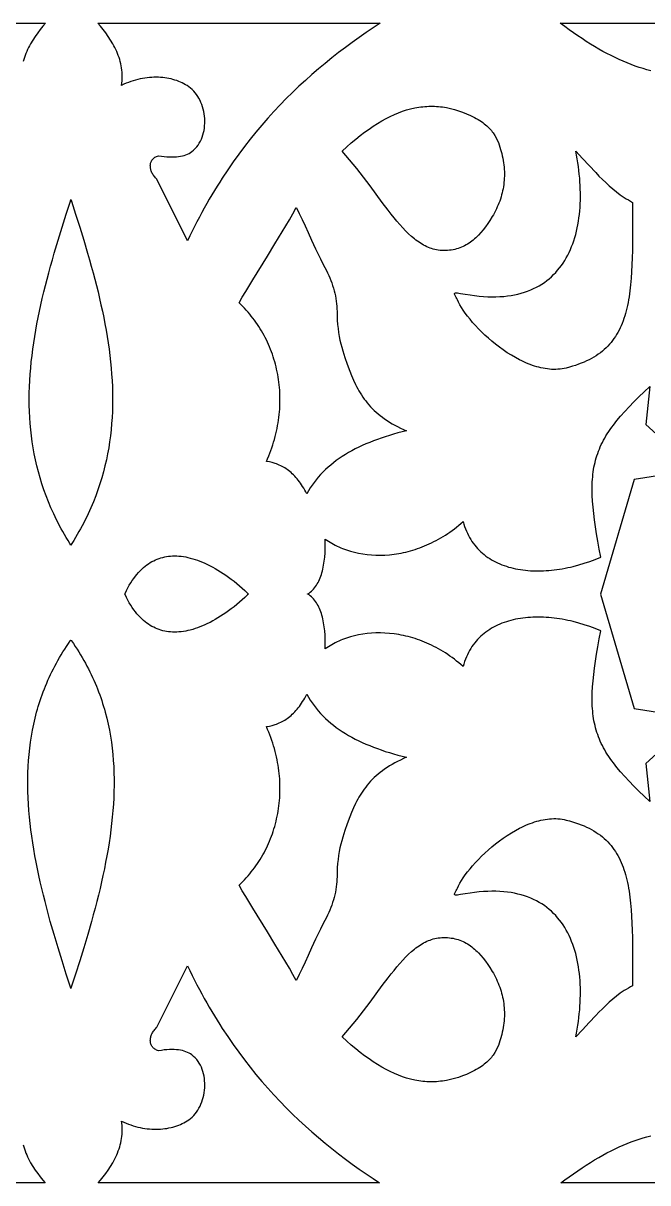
# Model space of a CAD drawing. Extents: x -575 to 575, y -425 to 425.
# Drawn here: x -411.5 to -368.5, y -365 to -285 of the extents above; entities that cross this region are included whole.
import ezdxf

# ---------------------------------------------------------------- set-up
doc = ezdxf.new("R2010")
doc.units = 0
doc.layers.add('LAYER_1', color=18, linetype='CONTINUOUS')

msp = doc.modelspace()

# ---------------------------------------------------------------- linework, layer by layer
at = {"layer": 'LAYER_1'}
for points in [[(-429.472, -285.034), (-410.008, -285.034), (-410.192, -285.249), (-410.373, -285.473), (-410.55, -285.706), (-410.721, -285.947), (-410.883, -286.197), (-411.036, -286.453), (-411.108, -286.584), (-411.177, -286.717), (-411.243, -286.851), (-411.305, -286.987), (-411.363, -287.124), (-411.417, -287.263), (-411.467, -287.403), (-411.513, -287.544), (-411.553, -287.687)], [(-368.276, -288.317), (-368.549, -288.245), (-368.822, -288.167), (-369.095, -288.081), (-369.369, -287.987), (-369.643, -287.887), (-369.918, -287.779), (-370.193, -287.664), (-370.47, -287.541), (-370.748, -287.411), (-371.027, -287.273), (-371.308, -287.128), (-371.59, -286.976), (-371.874, -286.816), (-372.159, -286.648), (-372.447, -286.473), (-372.736, -286.29), (-373.028, -286.1), (-373.322, -285.902), (-373.619, -285.697), (-373.918, -285.483), (-374.22, -285.263), (-374.525, -285.034), (-355.194, -285.034)], [(-355.256, -365), (-374.48, -365), (-374.22, -364.806), (-373.918, -364.585), (-373.619, -364.372), (-373.322, -364.166), (-373.028, -363.968), (-372.736, -363.778), (-372.447, -363.595), (-372.159, -363.42), (-371.874, -363.253), (-371.59, -363.093), (-371.308, -362.94), (-371.027, -362.795), (-370.748, -362.658), (-370.47, -362.527), (-370.193, -362.405), (-369.918, -362.289), (-369.643, -362.181), (-369.369, -362.081), (-369.095, -361.988), (-368.822, -361.902), (-368.549, -361.823), (-368.276, -361.752)], [(-411.553, -362.382), (-411.513, -362.524), (-411.467, -362.666), (-411.417, -362.806), (-411.363, -362.945), (-411.305, -363.082), (-411.243, -363.218), (-411.177, -363.352), (-411.108, -363.484), (-411.036, -363.615), (-410.883, -363.872), (-410.721, -364.121), (-410.55, -364.362), (-410.373, -364.595), (-410.192, -364.819), (-410.037, -365), (-429.42, -365)]]:
    msp.add_lwpolyline(points, dxfattribs=at)
for points in [[(-387.422, -285.356), (-387.905, -285.683), (-388.386, -286.018), (-388.863, -286.36), (-389.336, -286.709), (-389.806, -287.066), (-390.272, -287.431), (-390.733, -287.804), (-391.191, -288.186), (-391.644, -288.577), (-392.093, -288.977), (-392.537, -289.386), (-392.976, -289.806), (-393.41, -290.235), (-393.84, -290.675), (-394.264, -291.125), (-394.683, -291.587), (-395.096, -292.059), (-395.504, -292.544), (-395.905, -293.04), (-396.301, -293.548), (-396.691, -294.069), (-397.075, -294.603), (-397.452, -295.15), (-397.823, -295.71), (-398.005, -295.995), (-398.187, -296.284), (-398.366, -296.576), (-398.544, -296.872), (-398.72, -297.171), (-398.894, -297.474), (-399.067, -297.78), (-399.237, -298.091), (-399.406, -298.405), (-399.573, -298.722), (-399.738, -299.044), (-399.902, -299.369), (-400.063, -299.698), (-400.223, -300.031), (-402.333, -295.799), (-402.387, -295.747), (-402.437, -295.694), (-402.485, -295.639), (-402.529, -295.583), (-402.569, -295.525), (-402.607, -295.467), (-402.641, -295.407), (-402.672, -295.347), (-402.699, -295.287), (-402.722, -295.226), (-402.742, -295.165), (-402.758, -295.104), (-402.771, -295.044), (-402.779, -294.984), (-402.784, -294.924), (-402.785, -294.865), (-402.782, -294.807), (-402.775, -294.751), (-402.764, -294.695), (-402.749, -294.641), (-402.73, -294.589), (-402.706, -294.539), (-402.678, -294.49), (-402.646, -294.444), (-402.609, -294.4), (-402.568, -294.359), (-402.522, -294.32), (-402.472, -294.284), (-402.417, -294.251), (-402.358, -294.222), (-402.293, -294.196), (-402.224, -294.174), (-402.024, -294.204), (-401.832, -294.228), (-401.648, -294.245), (-401.472, -294.256), (-401.304, -294.26), (-401.144, -294.258), (-400.991, -294.25), (-400.846, -294.235), (-400.708, -294.213), (-400.576, -294.186), (-400.452, -294.152), (-400.334, -294.111), (-400.223, -294.064), (-400.117, -294.011), (-400.018, -293.952), (-399.925, -293.886), (-399.804, -293.786), (-399.692, -293.677), (-399.589, -293.561), (-399.496, -293.438), (-399.411, -293.308), (-399.334, -293.173), (-399.267, -293.031), (-399.208, -292.885), (-399.158, -292.735), (-399.116, -292.581), (-399.082, -292.423), (-399.057, -292.264), (-399.04, -292.102), (-399.03, -291.939), (-399.029, -291.775), (-399.036, -291.61), (-399.05, -291.446), (-399.072, -291.283), (-399.102, -291.122), (-399.139, -290.962), (-399.183, -290.805), (-399.235, -290.651), (-399.294, -290.501), (-399.361, -290.355), (-399.434, -290.214), (-399.514, -290.079), (-399.601, -289.95), (-399.694, -289.827), (-399.795, -289.711), (-399.902, -289.604), (-400.015, -289.504), (-400.135, -289.414), (-400.242, -289.342), (-400.352, -289.275), (-400.466, -289.211), (-400.584, -289.152), (-400.706, -289.096), (-400.831, -289.045), (-400.959, -288.997), (-401.089, -288.954), (-401.223, -288.915), (-401.36, -288.88), (-401.499, -288.85), (-401.641, -288.823), (-401.785, -288.802), (-401.931, -288.785), (-402.08, -288.773), (-402.23, -288.765), (-402.382, -288.762), (-402.536, -288.764), (-402.691, -288.77), (-402.847, -288.782), (-403.005, -288.798), (-403.164, -288.82), (-403.324, -288.846), (-403.484, -288.878), (-403.646, -288.915), (-403.807, -288.957), (-403.97, -289.004), (-404.132, -289.057), (-404.294, -289.115), (-404.457, -289.179), (-404.619, -289.249), (-404.781, -289.323), (-404.755, -289.171), (-404.737, -289.018), (-404.725, -288.867), (-404.721, -288.716), (-404.722, -288.566), (-404.73, -288.417), (-404.744, -288.269), (-404.764, -288.122), (-404.789, -287.976), (-404.82, -287.831), (-404.856, -287.687), (-404.896, -287.544), (-404.942, -287.403), (-404.992, -287.263), (-405.046, -287.124), (-405.104, -286.987), (-405.166, -286.851), (-405.232, -286.717), (-405.301, -286.584), (-405.373, -286.453), (-405.526, -286.197), (-405.688, -285.947), (-405.859, -285.706), (-406.036, -285.473), (-406.218, -285.249), (-406.402, -285.034), (-386.935, -285.034)], [(-383.325, -290.759), (-383.188, -290.762), (-383.051, -290.769), (-382.914, -290.78), (-382.778, -290.793), (-382.641, -290.811), (-382.505, -290.831), (-382.368, -290.855), (-382.095, -290.912), (-381.821, -290.983), (-381.547, -291.067), (-381.272, -291.164), (-380.997, -291.274), (-380.72, -291.398), (-380.443, -291.534), (-380.314, -291.603), (-380.192, -291.673), (-380.076, -291.745), (-379.965, -291.818), (-379.861, -291.893), (-379.762, -291.968), (-379.669, -292.045), (-379.581, -292.123), (-379.498, -292.202), (-379.42, -292.282), (-379.346, -292.362), (-379.277, -292.443), (-379.212, -292.524), (-379.152, -292.606), (-379.043, -292.771), (-378.947, -292.935), (-378.865, -293.099), (-378.794, -293.262), (-378.733, -293.422), (-378.681, -293.58), (-378.635, -293.733), (-378.559, -294.025), (-378.522, -294.185), (-378.489, -294.343), (-378.46, -294.501), (-378.436, -294.657), (-378.416, -294.812), (-378.4, -294.967), (-378.389, -295.12), (-378.381, -295.272), (-378.378, -295.423), (-378.379, -295.573), (-378.384, -295.722), (-378.393, -295.87), (-378.406, -296.017), (-378.424, -296.163), (-378.445, -296.308), (-378.47, -296.452), (-378.498, -296.595), (-378.531, -296.737), (-378.568, -296.878), (-378.608, -297.018), (-378.652, -297.158), (-378.7, -297.296), (-378.751, -297.434), (-378.806, -297.57), (-378.865, -297.706), (-378.927, -297.841), (-378.992, -297.976), (-379.062, -298.109), (-379.134, -298.241), (-379.21, -298.373), (-379.372, -298.634), (-379.522, -298.857), (-379.675, -299.071), (-379.834, -299.276), (-379.997, -299.471), (-380.166, -299.655), (-380.253, -299.742), (-380.341, -299.827), (-380.431, -299.908), (-380.523, -299.986), (-380.617, -300.061), (-380.713, -300.132), (-380.811, -300.199), (-380.911, -300.263), (-381.013, -300.323), (-381.118, -300.379), (-381.224, -300.431), (-381.333, -300.48), (-381.445, -300.523), (-381.559, -300.563), (-381.676, -300.598), (-381.795, -300.629), (-381.917, -300.655), (-382.042, -300.676), (-382.17, -300.692), (-382.3, -300.704), (-382.434, -300.71), (-382.571, -300.712), (-382.693, -300.708), (-382.813, -300.699), (-382.932, -300.685), (-383.049, -300.665), (-383.165, -300.641), (-383.28, -300.612), (-383.393, -300.578), (-383.505, -300.539), (-383.617, -300.495), (-383.727, -300.447), (-383.836, -300.395), (-383.944, -300.338), (-384.051, -300.277), (-384.157, -300.212), (-384.263, -300.143), (-384.367, -300.07), (-384.472, -299.994), (-384.575, -299.913), (-384.78, -299.741), (-384.983, -299.555), (-385.185, -299.357), (-385.385, -299.146), (-385.585, -298.924), (-385.785, -298.691), (-385.985, -298.448), (-386.185, -298.196), (-386.387, -297.935), (-386.795, -297.393), (-387.642, -296.243), (-388.089, -295.648), (-388.319, -295.348), (-388.555, -295.047), (-388.796, -294.747), (-389.044, -294.448), (-389.299, -294.151), (-389.56, -293.856), (-389.243, -293.568), (-388.93, -293.294), (-388.62, -293.034), (-388.314, -292.789), (-388.011, -292.558), (-387.711, -292.341), (-387.413, -292.138), (-387.119, -291.949), (-386.827, -291.774), (-386.537, -291.614), (-386.249, -291.467), (-385.964, -291.334), (-385.68, -291.215), (-385.399, -291.11), (-385.118, -291.019), (-384.84, -290.941), (-384.562, -290.878), (-384.424, -290.851), (-384.286, -290.827), (-384.148, -290.807), (-384.01, -290.791), (-383.873, -290.778), (-383.735, -290.768), (-383.598, -290.761), (-383.461, -290.758)], [(-372.991, -294.356), (-372.537, -294.851), (-372.085, -295.336), (-371.857, -295.572), (-371.626, -295.804), (-371.391, -296.03), (-371.15, -296.249), (-370.904, -296.461), (-370.65, -296.666), (-370.388, -296.861), (-370.253, -296.956), (-370.116, -297.047), (-369.976, -297.137), (-369.833, -297.223), (-369.688, -297.307), (-369.539, -297.388), (-369.545, -299.664), (-369.549, -300.195), (-369.557, -300.712), (-369.569, -301.213), (-369.586, -301.7), (-369.609, -302.171), (-369.64, -302.628), (-369.678, -303.069), (-369.726, -303.495), (-369.784, -303.906), (-369.817, -304.106), (-369.853, -304.302), (-369.892, -304.494), (-369.934, -304.682), (-369.979, -304.867), (-370.028, -305.048), (-370.08, -305.225), (-370.136, -305.398), (-370.196, -305.567), (-370.259, -305.733), (-370.327, -305.895), (-370.399, -306.053), (-370.475, -306.207), (-370.555, -306.357), (-370.64, -306.504), (-370.729, -306.646), (-370.823, -306.785), (-370.922, -306.92), (-371.026, -307.051), (-371.136, -307.179), (-371.25, -307.302), (-371.37, -307.422), (-371.495, -307.538), (-371.626, -307.65), (-371.763, -307.758), (-371.905, -307.862), (-372.053, -307.963), (-372.208, -308.059), (-372.369, -308.152), (-372.536, -308.241), (-372.71, -308.326), (-372.89, -308.407), (-373.077, -308.485), (-373.27, -308.558), (-373.471, -308.628), (-373.679, -308.693), (-373.894, -308.755), (-374.116, -308.813), (-374.257, -308.845), (-374.399, -308.87), (-374.541, -308.889), (-374.685, -308.901), (-374.83, -308.908), (-374.975, -308.909), (-375.121, -308.904), (-375.267, -308.893), (-375.414, -308.878), (-375.561, -308.857), (-375.709, -308.831), (-375.857, -308.8), (-376.005, -308.764), (-376.153, -308.723), (-376.301, -308.678), (-376.448, -308.629), (-376.596, -308.576), (-376.743, -308.518), (-376.89, -308.457), (-377.036, -308.392), (-377.182, -308.323), (-377.327, -308.251), (-377.615, -308.098), (-377.899, -307.932), (-378.178, -307.755), (-378.452, -307.569), (-378.72, -307.375), (-378.982, -307.174), (-379.236, -306.966), (-379.482, -306.754), (-379.719, -306.538), (-379.947, -306.32), (-380.164, -306.101), (-380.371, -305.882), (-380.566, -305.664), (-380.748, -305.449), (-380.918, -305.237), (-381.074, -305.03), (-381.215, -304.829), (-381.341, -304.636), (-381.451, -304.45), (-381.544, -304.275), (-381.62, -304.11), (-381.658, -304.026), (-381.696, -303.95), (-381.764, -303.823), (-381.789, -303.773), (-381.806, -303.73), (-381.813, -303.696), (-381.811, -303.681), (-381.807, -303.669), (-381.799, -303.659), (-381.787, -303.65), (-381.75, -303.639), (-381.695, -303.635), (-381.619, -303.638), (-381.521, -303.649), (-381.398, -303.666), (-381.071, -303.721), (-380.747, -303.775), (-380.431, -303.819), (-380.123, -303.853), (-379.822, -303.878), (-379.528, -303.894), (-379.242, -303.901), (-378.963, -303.9), (-378.692, -303.889), (-378.428, -303.87), (-378.17, -303.842), (-377.92, -303.807), (-377.677, -303.763), (-377.441, -303.711), (-377.212, -303.651), (-376.99, -303.584), (-376.775, -303.509), (-376.566, -303.426), (-376.365, -303.337), (-376.17, -303.24), (-375.981, -303.136), (-375.799, -303.025), (-375.624, -302.908), (-375.455, -302.784), (-375.293, -302.654), (-375.136, -302.517), (-374.987, -302.375), (-374.843, -302.226), (-374.706, -302.072), (-374.575, -301.912), (-374.45, -301.746), (-374.331, -301.575), (-374.218, -301.399), (-374.111, -301.218), (-374.01, -301.031), (-373.914, -300.84), (-373.825, -300.645), (-373.741, -300.444), (-373.663, -300.24), (-373.591, -300.031), (-373.524, -299.818), (-373.462, -299.601), (-373.407, -299.38), (-373.356, -299.156), (-373.311, -298.928), (-373.271, -298.697), (-373.237, -298.462), (-373.207, -298.225), (-373.183, -297.984), (-373.164, -297.741), (-373.15, -297.495), (-373.141, -297.247), (-373.137, -296.996), (-373.138, -296.743), (-373.144, -296.488), (-373.154, -296.231), (-373.169, -295.972), (-373.189, -295.712), (-373.214, -295.45), (-373.243, -295.187), (-373.276, -294.923), (-373.315, -294.657), (-373.357, -294.391), (-373.404, -294.124), (-373.455, -293.856)], [(-408.224, -297.309), (-407.933, -298.21), (-407.649, -299.11), (-407.373, -300.007), (-407.107, -300.903), (-406.98, -301.348), (-406.855, -301.793), (-406.733, -302.238), (-406.615, -302.683), (-406.502, -303.126), (-406.392, -303.569), (-406.287, -304.011), (-406.187, -304.452), (-406.091, -304.892), (-406.001, -305.332), (-405.915, -305.77), (-405.836, -306.208), (-405.762, -306.644), (-405.694, -307.08), (-405.632, -307.514), (-405.577, -307.948), (-405.528, -308.38), (-405.487, -308.812), (-405.452, -309.242), (-405.424, -309.671), (-405.404, -310.099), (-405.391, -310.526), (-405.387, -310.952), (-405.39, -311.377), (-405.402, -311.8), (-405.422, -312.223), (-405.451, -312.645), (-405.488, -313.065), (-405.535, -313.484), (-405.591, -313.903), (-405.656, -314.32), (-405.731, -314.737), (-405.817, -315.153), (-405.912, -315.568), (-406.018, -315.982), (-406.134, -316.396), (-406.261, -316.809), (-406.4, -317.221), (-406.549, -317.633), (-406.711, -318.045), (-406.884, -318.456), (-407.071, -318.869), (-407.167, -319.072), (-407.268, -319.277), (-407.372, -319.482), (-407.479, -319.687), (-407.589, -319.892), (-407.703, -320.097), (-407.819, -320.302), (-407.94, -320.507), (-408.063, -320.711), (-408.191, -320.916), (-408.26, -321.023), (-408.329, -320.916), (-408.456, -320.711), (-408.58, -320.507), (-408.7, -320.302), (-408.817, -320.097), (-408.931, -319.892), (-409.041, -319.687), (-409.148, -319.482), (-409.252, -319.277), (-409.352, -319.072), (-409.448, -318.869), (-409.635, -318.456), (-409.809, -318.045), (-409.97, -317.633), (-410.12, -317.221), (-410.258, -316.809), (-410.386, -316.396), (-410.502, -315.982), (-410.608, -315.568), (-410.703, -315.153), (-410.788, -314.737), (-410.863, -314.32), (-410.929, -313.903), (-410.985, -313.484), (-411.031, -313.065), (-411.069, -312.645), (-411.098, -312.223), (-411.118, -311.8), (-411.129, -311.377), (-411.133, -310.952), (-411.128, -310.526), (-411.116, -310.099), (-411.095, -309.671), (-411.068, -309.242), (-411.033, -308.812), (-410.991, -308.38), (-410.942, -307.948), (-410.887, -307.514), (-410.825, -307.08), (-410.758, -306.644), (-410.684, -306.208), (-410.604, -305.77), (-410.519, -305.332), (-410.428, -304.892), (-410.333, -304.452), (-410.232, -304.011), (-410.127, -303.569), (-410.018, -303.126), (-409.904, -302.683), (-409.786, -302.238), (-409.665, -301.793), (-409.54, -301.348), (-409.412, -300.903), (-409.146, -300.007), (-408.87, -299.11), (-408.586, -298.21), (-408.295, -297.309), (-408.26, -297.203)], [(-392.623, -297.961), (-392.518, -298.164), (-392.319, -298.574), (-392.122, -299.002), (-391.912, -299.468), (-391.676, -299.992), (-391.396, -300.591), (-391.06, -301.286), (-390.866, -301.675), (-390.652, -302.095), (-390.569, -302.26), (-390.491, -302.428), (-390.416, -302.599), (-390.346, -302.773), (-390.28, -302.948), (-390.22, -303.125), (-390.164, -303.303), (-390.113, -303.482), (-390.067, -303.661), (-390.027, -303.841), (-389.993, -304.021), (-389.965, -304.2), (-389.943, -304.378), (-389.927, -304.556), (-389.918, -304.732), (-389.915, -304.906), (-389.912, -305.221), (-389.9, -305.524), (-389.878, -305.816), (-389.848, -306.097), (-389.81, -306.368), (-389.764, -306.632), (-389.712, -306.887), (-389.653, -307.136), (-389.589, -307.38), (-389.52, -307.62), (-389.447, -307.856), (-389.369, -308.09), (-389.205, -308.555), (-389.032, -309.024), (-388.91, -309.337), (-388.78, -309.645), (-388.639, -309.947), (-388.564, -310.096), (-388.486, -310.243), (-388.404, -310.388), (-388.319, -310.532), (-388.23, -310.673), (-388.137, -310.813), (-388.04, -310.951), (-387.938, -311.087), (-387.832, -311.221), (-387.721, -311.353), (-387.605, -311.482), (-387.483, -311.61), (-387.356, -311.735), (-387.224, -311.858), (-387.085, -311.979), (-386.941, -312.097), (-386.79, -312.213), (-386.633, -312.326), (-386.469, -312.437), (-386.298, -312.545), (-386.12, -312.651), (-385.935, -312.754), (-385.742, -312.854), (-385.542, -312.951), (-385.334, -313.046), (-385.117, -313.137), (-385.421, -313.213), (-385.72, -313.291), (-386.014, -313.374), (-386.302, -313.459), (-386.586, -313.549), (-386.864, -313.641), (-387.136, -313.738), (-387.404, -313.838), (-387.665, -313.942), (-387.922, -314.05), (-388.172, -314.162), (-388.417, -314.278), (-388.656, -314.397), (-388.889, -314.521), (-389.116, -314.649), (-389.338, -314.78), (-389.553, -314.916), (-389.762, -315.056), (-389.965, -315.201), (-390.161, -315.35), (-390.351, -315.503), (-390.535, -315.66), (-390.712, -315.822), (-390.883, -315.988), (-391.047, -316.159), (-391.205, -316.335), (-391.355, -316.515), (-391.499, -316.7), (-391.636, -316.89), (-391.765, -317.084), (-391.888, -317.283), (-392.004, -317.488), (-392.072, -317.354), (-392.142, -317.225), (-392.214, -317.101), (-392.287, -316.982), (-392.361, -316.867), (-392.436, -316.757), (-392.512, -316.651), (-392.59, -316.549), (-392.669, -316.452), (-392.749, -316.359), (-392.831, -316.27), (-392.913, -316.186), (-392.997, -316.105), (-393.082, -316.028), (-393.168, -315.956), (-393.255, -315.887), (-393.343, -315.822), (-393.432, -315.76), (-393.522, -315.703), (-393.614, -315.648), (-393.706, -315.598), (-393.799, -315.551), (-393.893, -315.507), (-393.988, -315.466), (-394.084, -315.429), (-394.181, -315.395), (-394.378, -315.336), (-394.577, -315.289), (-394.781, -315.254), (-394.698, -315.065), (-394.619, -314.876), (-394.544, -314.686), (-394.473, -314.497), (-394.406, -314.307), (-394.343, -314.116), (-394.284, -313.926), (-394.228, -313.736), (-394.177, -313.545), (-394.129, -313.355), (-394.085, -313.164), (-394.045, -312.974), (-394.009, -312.784), (-393.976, -312.593), (-393.947, -312.404), (-393.922, -312.214), (-393.9, -312.025), (-393.882, -311.836), (-393.868, -311.647), (-393.857, -311.459), (-393.85, -311.272), (-393.847, -311.085), (-393.847, -310.898), (-393.85, -310.713), (-393.858, -310.527), (-393.868, -310.343), (-393.882, -310.159), (-393.9, -309.977), (-393.921, -309.795), (-393.945, -309.614), (-393.973, -309.434), (-394.004, -309.254), (-394.039, -309.076), (-394.077, -308.899), (-394.118, -308.724), (-394.163, -308.549), (-394.21, -308.375), (-394.261, -308.203), (-394.316, -308.032), (-394.373, -307.863), (-394.434, -307.695), (-394.498, -307.528), (-394.565, -307.363), (-394.635, -307.199), (-394.709, -307.037), (-394.785, -306.877), (-394.865, -306.718), (-394.947, -306.561), (-395.033, -306.406), (-395.121, -306.252), (-395.213, -306.101), (-395.308, -305.951), (-395.405, -305.803), (-395.506, -305.658), (-395.609, -305.514), (-395.716, -305.372), (-395.825, -305.233), (-395.937, -305.096), (-396.052, -304.96), (-396.17, -304.828), (-396.29, -304.697), (-396.414, -304.569), (-396.54, -304.443), (-396.669, -304.32), (-396.444, -303.93), (-396.212, -303.536), (-395.727, -302.735), (-394.71, -301.092), (-394.196, -300.259), (-393.689, -299.423), (-393.441, -299.005), (-393.199, -298.587), (-392.963, -298.171), (-392.734, -297.755)], [(-368.632, -312.703), (-365.188, -315.842), (-369.437, -316.504), (-371.747, -324.398), (-369.437, -332.291), (-365.188, -332.954), (-368.632, -336.092), (-368.346, -338.715), (-368.74, -338.346), (-369.111, -337.991), (-369.458, -337.646), (-369.783, -337.312), (-370.085, -336.986), (-370.366, -336.668), (-370.626, -336.356), (-370.748, -336.202), (-370.864, -336.049), (-370.976, -335.897), (-371.083, -335.746), (-371.185, -335.596), (-371.282, -335.446), (-371.374, -335.296), (-371.462, -335.146), (-371.545, -334.997), (-371.623, -334.847), (-371.697, -334.697), (-371.766, -334.547), (-371.831, -334.396), (-371.892, -334.244), (-371.948, -334.091), (-372, -333.937), (-372.048, -333.782), (-372.092, -333.625), (-372.132, -333.467), (-372.168, -333.307), (-372.201, -333.145), (-372.229, -332.982), (-372.253, -332.816), (-372.274, -332.647), (-372.292, -332.477), (-372.305, -332.303), (-372.316, -332.127), (-372.323, -331.948), (-372.326, -331.765), (-372.326, -331.579), (-372.317, -331.198), (-372.295, -330.801), (-372.262, -330.388), (-372.217, -329.957), (-372.161, -329.508), (-372.095, -329.038), (-372.019, -328.548), (-371.934, -328.034), (-371.841, -327.497), (-371.738, -326.935), (-372.113, -326.783), (-372.49, -326.643), (-372.868, -326.516), (-373.248, -326.403), (-373.627, -326.302), (-373.817, -326.257), (-374.007, -326.216), (-374.196, -326.178), (-374.385, -326.143), (-374.573, -326.112), (-374.761, -326.084), (-374.948, -326.06), (-375.134, -326.039), (-375.319, -326.022), (-375.504, -326.009), (-375.687, -325.999), (-375.869, -325.993), (-376.05, -325.991), (-376.23, -325.992), (-376.408, -325.997), (-376.584, -326.006), (-376.759, -326.019), (-376.932, -326.036), (-377.104, -326.056), (-377.273, -326.08), (-377.441, -326.108), (-377.606, -326.141), (-377.769, -326.177), (-377.93, -326.217), (-378.088, -326.261), (-378.244, -326.309), (-378.398, -326.361), (-378.548, -326.417), (-378.696, -326.478), (-378.842, -326.542), (-378.984, -326.611), (-379.123, -326.684), (-379.259, -326.761), (-379.392, -326.842), (-379.521, -326.927), (-379.647, -327.017), (-379.77, -327.111), (-379.888, -327.21), (-380.004, -327.313), (-380.115, -327.42), (-380.222, -327.531), (-380.326, -327.648), (-380.425, -327.768), (-380.521, -327.893), (-380.612, -328.023), (-380.698, -328.157), (-380.78, -328.296), (-380.858, -328.439), (-380.931, -328.587), (-380.999, -328.739), (-381.063, -328.896), (-381.121, -329.058), (-381.174, -329.225), (-381.223, -329.396), (-381.371, -329.266), (-381.521, -329.139), (-381.672, -329.017), (-381.824, -328.899), (-381.977, -328.784), (-382.132, -328.674), (-382.287, -328.567), (-382.443, -328.465), (-382.599, -328.366), (-382.757, -328.271), (-382.915, -328.18), (-383.074, -328.093), (-383.234, -328.009), (-383.394, -327.93), (-383.554, -327.854), (-383.715, -327.781), (-383.876, -327.713), (-384.038, -327.648), (-384.199, -327.586), (-384.361, -327.529), (-384.523, -327.475), (-384.685, -327.424), (-384.847, -327.377), (-385.009, -327.333), (-385.171, -327.293), (-385.333, -327.257), (-385.494, -327.224), (-385.655, -327.194), (-385.976, -327.145), (-386.294, -327.109), (-386.611, -327.086), (-386.924, -327.076), (-387.234, -327.078), (-387.54, -327.094), (-387.842, -327.121), (-388.139, -327.161), (-388.43, -327.213), (-388.716, -327.277), (-388.995, -327.352), (-389.268, -327.438), (-389.533, -327.536), (-389.663, -327.589), (-389.791, -327.644), (-389.917, -327.702), (-390.04, -327.763), (-390.162, -327.827), (-390.281, -327.893), (-390.398, -327.962), (-390.512, -328.034), (-390.625, -328.108), (-390.734, -328.184), (-390.728, -327.863), (-390.731, -327.549), (-390.743, -327.242), (-390.765, -326.945), (-390.797, -326.658), (-390.84, -326.381), (-390.865, -326.247), (-390.894, -326.116), (-390.925, -325.988), (-390.959, -325.864), (-390.996, -325.742), (-391.035, -325.625), (-391.078, -325.511), (-391.124, -325.4), (-391.173, -325.293), (-391.225, -325.191), (-391.281, -325.092), (-391.339, -324.998), (-391.401, -324.907), (-391.467, -324.822), (-391.535, -324.74), (-391.607, -324.664), (-391.683, -324.592), (-391.762, -324.524), (-391.845, -324.462), (-391.931, -324.405), (-391.954, -324.405), (-391.943, -324.398), (-391.954, -324.39), (-391.931, -324.39), (-391.845, -324.333), (-391.762, -324.271), (-391.683, -324.204), (-391.607, -324.132), (-391.535, -324.055), (-391.467, -323.974), (-391.401, -323.888), (-391.339, -323.798), (-391.281, -323.703), (-391.225, -323.605), (-391.173, -323.502), (-391.124, -323.395), (-391.078, -323.285), (-391.035, -323.171), (-390.996, -323.053), (-390.959, -322.932), (-390.925, -322.807), (-390.894, -322.679), (-390.865, -322.548), (-390.84, -322.414), (-390.797, -322.138), (-390.765, -321.85), (-390.743, -321.553), (-390.731, -321.247), (-390.728, -320.933), (-390.734, -320.612), (-390.625, -320.688), (-390.512, -320.762), (-390.398, -320.833), (-390.281, -320.902), (-390.162, -320.968), (-390.04, -321.032), (-389.917, -321.093), (-389.791, -321.151), (-389.663, -321.207), (-389.533, -321.26), (-389.268, -321.357), (-388.995, -321.444), (-388.716, -321.519), (-388.43, -321.582), (-388.139, -321.634), (-387.842, -321.674), (-387.54, -321.702), (-387.234, -321.717), (-386.924, -321.72), (-386.611, -321.71), (-386.294, -321.687), (-385.976, -321.651), (-385.655, -321.602), (-385.494, -321.572), (-385.333, -321.539), (-385.171, -321.502), (-385.009, -321.462), (-384.847, -321.418), (-384.685, -321.371), (-384.523, -321.321), (-384.361, -321.267), (-384.199, -321.209), (-384.038, -321.148), (-383.876, -321.083), (-383.715, -321.014), (-383.554, -320.942), (-383.394, -320.866), (-383.234, -320.786), (-383.074, -320.703), (-382.915, -320.615), (-382.757, -320.524), (-382.599, -320.429), (-382.443, -320.331), (-382.287, -320.228), (-382.132, -320.122), (-381.977, -320.011), (-381.824, -319.897), (-381.672, -319.778), (-381.521, -319.656), (-381.371, -319.53), (-381.223, -319.399), (-381.174, -319.57), (-381.121, -319.737), (-381.063, -319.899), (-380.999, -320.056), (-380.931, -320.209), (-380.858, -320.357), (-380.78, -320.5), (-380.698, -320.639), (-380.612, -320.773), (-380.521, -320.902), (-380.425, -321.027), (-380.326, -321.148), (-380.222, -321.264), (-380.115, -321.376), (-380.004, -321.483), (-379.888, -321.586), (-379.77, -321.684), (-379.647, -321.778), (-379.521, -321.868), (-379.392, -321.954), (-379.259, -322.035), (-379.123, -322.112), (-378.984, -322.185), (-378.842, -322.253), (-378.696, -322.318), (-378.548, -322.378), (-378.398, -322.434), (-378.244, -322.487), (-378.088, -322.535), (-377.93, -322.579), (-377.769, -322.619), (-377.606, -322.655), (-377.441, -322.687), (-377.273, -322.715), (-377.104, -322.739), (-376.932, -322.76), (-376.759, -322.776), (-376.584, -322.789), (-376.408, -322.798), (-376.23, -322.803), (-376.05, -322.805), (-375.869, -322.802), (-375.687, -322.796), (-375.504, -322.786), (-375.319, -322.773), (-375.134, -322.756), (-374.948, -322.736), (-374.761, -322.711), (-374.573, -322.684), (-374.385, -322.653), (-374.196, -322.618), (-374.007, -322.58), (-373.817, -322.538), (-373.627, -322.493), (-373.248, -322.393), (-372.868, -322.279), (-372.49, -322.152), (-372.113, -322.013), (-371.738, -321.86), (-371.841, -321.298), (-371.934, -320.761), (-372.019, -320.248), (-372.095, -319.757), (-372.161, -319.288), (-372.217, -318.838), (-372.262, -318.408), (-372.295, -317.995), (-372.317, -317.598), (-372.326, -317.216), (-372.326, -317.03), (-372.323, -316.848), (-372.316, -316.669), (-372.305, -316.492), (-372.292, -316.319), (-372.274, -316.148), (-372.253, -315.98), (-372.229, -315.814), (-372.201, -315.65), (-372.168, -315.488), (-372.132, -315.329), (-372.092, -315.17), (-372.048, -315.014), (-372, -314.859), (-371.948, -314.705), (-371.892, -314.552), (-371.831, -314.4), (-371.766, -314.249), (-371.697, -314.098), (-371.623, -313.948), (-371.545, -313.799), (-371.462, -313.649), (-371.374, -313.5), (-371.282, -313.35), (-371.185, -313.2), (-371.083, -313.049), (-370.976, -312.898), (-370.864, -312.746), (-370.748, -312.593), (-370.626, -312.439), (-370.366, -312.128), (-370.085, -311.809), (-369.783, -311.484), (-369.458, -311.149), (-369.111, -310.805), (-368.74, -310.449), (-368.346, -310.081)], [(-400.957, -321.774), (-400.809, -321.783), (-400.658, -321.798), (-400.505, -321.818), (-400.349, -321.844), (-400.19, -321.877), (-400.029, -321.915), (-399.866, -321.96), (-399.7, -322.01), (-399.532, -322.067), (-399.362, -322.13), (-399.191, -322.199), (-399.017, -322.275), (-398.841, -322.357), (-398.664, -322.445), (-398.486, -322.539), (-398.306, -322.64), (-398.125, -322.747), (-397.942, -322.86), (-397.759, -322.98), (-397.575, -323.105), (-397.389, -323.237), (-397.204, -323.375), (-397.017, -323.519), (-396.83, -323.67), (-396.643, -323.826), (-396.455, -323.989), (-396.268, -324.157), (-396.08, -324.331), (-396.011, -324.398), (-396.08, -324.464), (-396.268, -324.638), (-396.455, -324.807), (-396.643, -324.969), (-396.83, -325.126), (-397.017, -325.276), (-397.204, -325.42), (-397.389, -325.558), (-397.575, -325.69), (-397.759, -325.816), (-397.942, -325.935), (-398.125, -326.049), (-398.306, -326.156), (-398.486, -326.256), (-398.664, -326.351), (-398.841, -326.439), (-399.017, -326.521), (-399.191, -326.596), (-399.362, -326.665), (-399.532, -326.728), (-399.7, -326.785), (-399.866, -326.836), (-400.029, -326.88), (-400.19, -326.919), (-400.349, -326.951), (-400.505, -326.977), (-400.658, -326.998), (-400.809, -327.012), (-400.957, -327.021), (-401.103, -327.025), (-401.246, -327.022), (-401.387, -327.014), (-401.525, -327.001), (-401.66, -326.982), (-401.794, -326.957), (-401.925, -326.928), (-402.054, -326.892), (-402.181, -326.852), (-402.307, -326.805), (-402.431, -326.753), (-402.553, -326.695), (-402.674, -326.631), (-402.793, -326.561), (-402.912, -326.485), (-403.029, -326.402), (-403.145, -326.312), (-403.26, -326.216), (-403.374, -326.112), (-403.487, -326.001), (-403.598, -325.882), (-403.708, -325.755), (-403.817, -325.62), (-403.924, -325.477), (-404.03, -325.325), (-404.133, -325.166), (-404.235, -324.997), (-404.334, -324.82), (-404.431, -324.634), (-404.526, -324.438), (-404.545, -324.398), (-404.526, -324.357), (-404.431, -324.162), (-404.334, -323.976), (-404.235, -323.798), (-404.133, -323.63), (-404.03, -323.47), (-403.924, -323.319), (-403.817, -323.176), (-403.708, -323.041), (-403.598, -322.914), (-403.487, -322.795), (-403.374, -322.684), (-403.26, -322.58), (-403.145, -322.483), (-403.029, -322.393), (-402.912, -322.31), (-402.793, -322.234), (-402.674, -322.164), (-402.553, -322.1), (-402.431, -322.042), (-402.307, -321.99), (-402.181, -321.944), (-402.054, -321.903), (-401.925, -321.868), (-401.794, -321.838), (-401.66, -321.814), (-401.525, -321.795), (-401.387, -321.781), (-401.246, -321.773), (-401.103, -321.771)], [(-408.219, -327.63), (-408.086, -327.821), (-407.957, -328.012), (-407.832, -328.203), (-407.71, -328.396), (-407.591, -328.588), (-407.476, -328.781), (-407.365, -328.975), (-407.256, -329.169), (-407.151, -329.364), (-407.05, -329.559), (-406.951, -329.755), (-406.856, -329.951), (-406.764, -330.148), (-406.675, -330.345), (-406.59, -330.543), (-406.507, -330.741), (-406.427, -330.94), (-406.35, -331.14), (-406.277, -331.34), (-406.206, -331.54), (-406.138, -331.741), (-406.073, -331.943), (-406.011, -332.145), (-405.951, -332.348), (-405.895, -332.547), (-405.789, -332.959), (-405.695, -333.369), (-405.611, -333.782), (-405.537, -334.197), (-405.473, -334.614), (-405.419, -335.033), (-405.374, -335.454), (-405.339, -335.878), (-405.312, -336.303), (-405.295, -336.731), (-405.287, -337.16), (-405.286, -337.592), (-405.294, -338.026), (-405.311, -338.461), (-405.335, -338.898), (-405.366, -339.337), (-405.405, -339.777), (-405.451, -340.219), (-405.504, -340.662), (-405.564, -341.107), (-405.63, -341.553), (-405.702, -342), (-405.78, -342.449), (-405.865, -342.898), (-405.954, -343.348), (-406.049, -343.799), (-406.149, -344.251), (-406.254, -344.704), (-406.363, -345.157), (-406.477, -345.61), (-406.594, -346.064), (-406.716, -346.519), (-406.84, -346.971), (-407.101, -347.883), (-407.372, -348.792), (-407.652, -349.7), (-407.939, -350.607), (-408.232, -351.512), (-408.26, -351.595), (-408.288, -351.512), (-408.58, -350.607), (-408.868, -349.7), (-409.148, -348.792), (-409.419, -347.883), (-409.679, -346.971), (-409.804, -346.519), (-409.925, -346.064), (-410.043, -345.61), (-410.156, -345.157), (-410.266, -344.704), (-410.37, -344.251), (-410.47, -343.799), (-410.565, -343.348), (-410.655, -342.898), (-410.739, -342.449), (-410.817, -342), (-410.89, -341.553), (-410.956, -341.107), (-411.016, -340.662), (-411.069, -340.219), (-411.115, -339.777), (-411.153, -339.337), (-411.185, -338.898), (-411.209, -338.461), (-411.225, -338.026), (-411.233, -337.592), (-411.233, -337.16), (-411.224, -336.731), (-411.207, -336.303), (-411.181, -335.878), (-411.146, -335.454), (-411.101, -335.033), (-411.047, -334.614), (-410.983, -334.197), (-410.909, -333.782), (-410.825, -333.369), (-410.73, -332.959), (-410.624, -332.547), (-410.568, -332.348), (-410.509, -332.145), (-410.447, -331.943), (-410.382, -331.741), (-410.314, -331.54), (-410.243, -331.34), (-410.169, -331.14), (-410.092, -330.94), (-410.013, -330.741), (-409.93, -330.543), (-409.844, -330.345), (-409.755, -330.148), (-409.663, -329.951), (-409.568, -329.755), (-409.47, -329.559), (-409.368, -329.364), (-409.263, -329.169), (-409.155, -328.975), (-409.043, -328.781), (-408.928, -328.588), (-408.81, -328.396), (-408.688, -328.203), (-408.562, -328.012), (-408.433, -327.821), (-408.301, -327.63), (-408.272, -327.59), (-408.26, -327.605), (-408.248, -327.59)], [(-391.888, -331.512), (-391.765, -331.711), (-391.636, -331.906), (-391.499, -332.095), (-391.355, -332.28), (-391.205, -332.461), (-391.047, -332.636), (-390.883, -332.807), (-390.712, -332.973), (-390.535, -333.135), (-390.351, -333.293), (-390.161, -333.446), (-389.965, -333.595), (-389.762, -333.739), (-389.553, -333.879), (-389.338, -334.015), (-389.116, -334.147), (-388.889, -334.275), (-388.656, -334.398), (-388.417, -334.518), (-388.172, -334.634), (-387.922, -334.745), (-387.665, -334.853), (-387.404, -334.957), (-387.136, -335.057), (-386.864, -335.154), (-386.586, -335.247), (-386.302, -335.336), (-386.014, -335.422), (-385.72, -335.504), (-385.421, -335.583), (-385.117, -335.658), (-385.334, -335.75), (-385.542, -335.844), (-385.742, -335.942), (-385.935, -336.042), (-386.12, -336.145), (-386.298, -336.25), (-386.469, -336.359), (-386.633, -336.469), (-386.79, -336.583), (-386.941, -336.699), (-387.085, -336.817), (-387.224, -336.938), (-387.356, -337.06), (-387.483, -337.186), (-387.605, -337.313), (-387.721, -337.443), (-387.832, -337.575), (-387.938, -337.709), (-388.04, -337.844), (-388.137, -337.982), (-388.23, -338.122), (-388.319, -338.264), (-388.404, -338.407), (-388.486, -338.552), (-388.564, -338.699), (-388.639, -338.848), (-388.78, -339.15), (-388.91, -339.458), (-389.032, -339.772), (-389.205, -340.24), (-389.369, -340.705), (-389.447, -340.939), (-389.52, -341.176), (-389.589, -341.415), (-389.653, -341.659), (-389.712, -341.908), (-389.764, -342.164), (-389.81, -342.427), (-389.848, -342.698), (-389.878, -342.979), (-389.9, -343.271), (-389.912, -343.574), (-389.915, -343.89), (-389.918, -344.064), (-389.927, -344.24), (-389.943, -344.417), (-389.965, -344.596), (-389.993, -344.775), (-390.027, -344.954), (-390.067, -345.134), (-390.113, -345.314), (-390.164, -345.493), (-390.22, -345.671), (-390.28, -345.848), (-390.346, -346.023), (-390.416, -346.196), (-390.491, -346.367), (-390.569, -346.535), (-390.652, -346.701), (-390.866, -347.121), (-391.06, -347.51), (-391.396, -348.204), (-391.676, -348.804), (-391.912, -349.327), (-392.122, -349.794), (-392.319, -350.222), (-392.518, -350.631), (-392.623, -350.834), (-392.734, -351.04), (-392.963, -350.625), (-393.199, -350.208), (-393.441, -349.791), (-393.689, -349.372), (-394.196, -348.536), (-394.71, -347.703), (-395.727, -346.061), (-396.212, -345.259), (-396.444, -344.865), (-396.669, -344.476), (-396.54, -344.352), (-396.414, -344.227), (-396.29, -344.098), (-396.17, -343.968), (-396.052, -343.835), (-395.937, -343.7), (-395.825, -343.563), (-395.716, -343.423), (-395.609, -343.282), (-395.506, -343.138), (-395.405, -342.992), (-395.308, -342.844), (-395.213, -342.695), (-395.121, -342.543), (-395.033, -342.39), (-394.947, -342.234), (-394.865, -342.077), (-394.785, -341.919), (-394.709, -341.758), (-394.635, -341.596), (-394.565, -341.433), (-394.498, -341.267), (-394.434, -341.101), (-394.373, -340.933), (-394.316, -340.763), (-394.261, -340.592), (-394.21, -340.42), (-394.163, -340.247), (-394.118, -340.072), (-394.077, -339.896), (-394.039, -339.719), (-394.004, -339.541), (-393.973, -339.362), (-393.945, -339.182), (-393.921, -339.001), (-393.9, -338.819), (-393.882, -338.636), (-393.868, -338.452), (-393.858, -338.268), (-393.85, -338.083), (-393.847, -337.897), (-393.847, -337.711), (-393.85, -337.524), (-393.857, -337.336), (-393.868, -337.148), (-393.882, -336.96), (-393.9, -336.771), (-393.922, -336.581), (-393.947, -336.392), (-393.976, -336.202), (-394.009, -336.012), (-394.045, -335.822), (-394.085, -335.631), (-394.129, -335.441), (-394.177, -335.25), (-394.228, -335.06), (-394.284, -334.87), (-394.343, -334.679), (-394.406, -334.489), (-394.473, -334.299), (-394.544, -334.109), (-394.619, -333.92), (-394.698, -333.731), (-394.781, -333.542), (-394.577, -333.506), (-394.378, -333.459), (-394.181, -333.4), (-394.084, -333.366), (-393.988, -333.329), (-393.893, -333.289), (-393.799, -333.245), (-393.706, -333.198), (-393.614, -333.147), (-393.522, -333.093), (-393.432, -333.035), (-393.343, -332.974), (-393.255, -332.909), (-393.168, -332.84), (-393.082, -332.767), (-392.997, -332.69), (-392.913, -332.61), (-392.831, -332.525), (-392.749, -332.436), (-392.669, -332.343), (-392.59, -332.246), (-392.512, -332.145), (-392.436, -332.039), (-392.361, -331.929), (-392.287, -331.814), (-392.214, -331.694), (-392.142, -331.57), (-392.072, -331.441), (-392.004, -331.308)], [(-374.83, -339.888), (-374.685, -339.894), (-374.541, -339.907), (-374.399, -339.926), (-374.257, -339.951), (-374.116, -339.982), (-373.894, -340.04), (-373.679, -340.102), (-373.471, -340.168), (-373.27, -340.237), (-373.077, -340.311), (-372.89, -340.388), (-372.71, -340.469), (-372.536, -340.554), (-372.369, -340.643), (-372.208, -340.736), (-372.053, -340.833), (-371.905, -340.933), (-371.763, -341.037), (-371.626, -341.146), (-371.495, -341.258), (-371.37, -341.373), (-371.25, -341.493), (-371.136, -341.617), (-371.026, -341.744), (-370.922, -341.875), (-370.823, -342.01), (-370.729, -342.149), (-370.64, -342.292), (-370.555, -342.438), (-370.475, -342.589), (-370.399, -342.743), (-370.327, -342.901), (-370.259, -343.063), (-370.196, -343.228), (-370.136, -343.398), (-370.08, -343.571), (-370.028, -343.748), (-369.979, -343.929), (-369.934, -344.113), (-369.892, -344.302), (-369.853, -344.494), (-369.817, -344.69), (-369.784, -344.89), (-369.726, -345.301), (-369.678, -345.727), (-369.64, -346.168), (-369.609, -346.624), (-369.586, -347.096), (-369.569, -347.582), (-369.557, -348.084), (-369.549, -348.6), (-369.545, -349.132), (-369.539, -351.407), (-369.688, -351.488), (-369.833, -351.572), (-369.976, -351.659), (-370.116, -351.748), (-370.253, -351.84), (-370.388, -351.934), (-370.65, -352.13), (-370.904, -352.334), (-371.15, -352.546), (-371.391, -352.766), (-371.626, -352.992), (-371.857, -353.223), (-372.085, -353.46), (-372.537, -353.945), (-372.991, -354.44), (-373.455, -354.939), (-373.404, -354.672), (-373.357, -354.405), (-373.315, -354.138), (-373.276, -353.873), (-373.243, -353.608), (-373.214, -353.345), (-373.189, -353.083), (-373.169, -352.823), (-373.154, -352.564), (-373.144, -352.307), (-373.138, -352.052), (-373.137, -351.799), (-373.141, -351.549), (-373.15, -351.3), (-373.164, -351.054), (-373.183, -350.811), (-373.207, -350.571), (-373.237, -350.333), (-373.271, -350.099), (-373.311, -349.867), (-373.356, -349.64), (-373.407, -349.415), (-373.462, -349.194), (-373.524, -348.978), (-373.591, -348.765), (-373.663, -348.556), (-373.741, -348.351), (-373.825, -348.151), (-373.914, -347.955), (-374.01, -347.764), (-374.111, -347.578), (-374.218, -347.396), (-374.331, -347.22), (-374.45, -347.049), (-374.575, -346.884), (-374.706, -346.724), (-374.843, -346.569), (-374.987, -346.421), (-375.136, -346.278), (-375.293, -346.142), (-375.455, -346.011), (-375.624, -345.887), (-375.799, -345.77), (-375.981, -345.66), (-376.17, -345.556), (-376.365, -345.459), (-376.566, -345.369), (-376.775, -345.287), (-376.99, -345.212), (-377.212, -345.144), (-377.441, -345.085), (-377.677, -345.033), (-377.92, -344.989), (-378.17, -344.953), (-378.428, -344.926), (-378.692, -344.906), (-378.963, -344.896), (-379.242, -344.894), (-379.528, -344.901), (-379.822, -344.917), (-380.123, -344.942), (-380.431, -344.977), (-380.747, -345.021), (-381.071, -345.074), (-381.398, -345.129), (-381.521, -345.147), (-381.619, -345.157), (-381.695, -345.161), (-381.75, -345.157), (-381.787, -345.145), (-381.799, -345.137), (-381.807, -345.126), (-381.811, -345.114), (-381.813, -345.1), (-381.806, -345.065), (-381.789, -345.023), (-381.764, -344.972), (-381.696, -344.846), (-381.658, -344.77), (-381.62, -344.685), (-381.544, -344.521), (-381.451, -344.345), (-381.341, -344.16), (-381.215, -343.966), (-381.074, -343.765), (-380.918, -343.558), (-380.748, -343.347), (-380.566, -343.131), (-380.371, -342.913), (-380.164, -342.694), (-379.947, -342.475), (-379.719, -342.257), (-379.482, -342.041), (-379.236, -341.829), (-378.982, -341.622), (-378.72, -341.42), (-378.452, -341.226), (-378.178, -341.04), (-377.899, -340.864), (-377.615, -340.698), (-377.327, -340.544), (-377.182, -340.472), (-377.036, -340.403), (-376.89, -340.338), (-376.743, -340.277), (-376.596, -340.22), (-376.448, -340.166), (-376.301, -340.117), (-376.153, -340.072), (-376.005, -340.032), (-375.857, -339.996), (-375.709, -339.965), (-375.561, -339.939), (-375.414, -339.918), (-375.267, -339.902), (-375.121, -339.892), (-374.975, -339.887)], [(-382.434, -348.085), (-382.3, -348.092), (-382.17, -348.103), (-382.042, -348.12), (-381.917, -348.141), (-381.795, -348.167), (-381.676, -348.197), (-381.559, -348.233), (-381.445, -348.272), (-381.333, -348.316), (-381.224, -348.364), (-381.118, -348.416), (-381.013, -348.472), (-380.911, -348.532), (-380.811, -348.596), (-380.713, -348.664), (-380.617, -348.735), (-380.523, -348.809), (-380.431, -348.887), (-380.341, -348.969), (-380.253, -349.053), (-380.166, -349.141), (-379.997, -349.324), (-379.834, -349.519), (-379.675, -349.724), (-379.522, -349.938), (-379.372, -350.161), (-379.21, -350.422), (-379.134, -350.554), (-379.062, -350.687), (-378.992, -350.82), (-378.927, -350.954), (-378.865, -351.089), (-378.806, -351.225), (-378.751, -351.362), (-378.7, -351.499), (-378.652, -351.638), (-378.608, -351.777), (-378.568, -351.918), (-378.531, -352.059), (-378.498, -352.201), (-378.47, -352.344), (-378.445, -352.488), (-378.424, -352.633), (-378.406, -352.779), (-378.393, -352.926), (-378.384, -353.074), (-378.379, -353.223), (-378.378, -353.373), (-378.381, -353.524), (-378.389, -353.676), (-378.4, -353.829), (-378.416, -353.983), (-378.436, -354.138), (-378.46, -354.295), (-378.489, -354.452), (-378.522, -354.611), (-378.559, -354.77), (-378.635, -355.062), (-378.681, -355.216), (-378.733, -355.373), (-378.794, -355.534), (-378.865, -355.696), (-378.947, -355.86), (-379.043, -356.025), (-379.152, -356.189), (-379.212, -356.271), (-379.277, -356.353), (-379.346, -356.433), (-379.42, -356.514), (-379.498, -356.593), (-379.581, -356.672), (-379.669, -356.75), (-379.762, -356.827), (-379.861, -356.903), (-379.965, -356.977), (-380.076, -357.051), (-380.192, -357.122), (-380.314, -357.193), (-380.443, -357.261), (-380.72, -357.398), (-380.997, -357.521), (-381.272, -357.631), (-381.547, -357.729), (-381.821, -357.813), (-382.095, -357.883), (-382.368, -357.941), (-382.505, -357.965), (-382.641, -357.985), (-382.778, -358.002), (-382.914, -358.016), (-383.051, -358.026), (-383.188, -358.033), (-383.325, -358.037), (-383.461, -358.037), (-383.598, -358.034), (-383.735, -358.028), (-383.873, -358.018), (-384.01, -358.005), (-384.148, -357.988), (-384.286, -357.968), (-384.424, -357.945), (-384.562, -357.918), (-384.84, -357.854), (-385.118, -357.777), (-385.399, -357.685), (-385.68, -357.58), (-385.964, -357.461), (-386.249, -357.328), (-386.537, -357.182), (-386.827, -357.021), (-387.119, -356.846), (-387.413, -356.658), (-387.711, -356.455), (-388.011, -356.238), (-388.314, -356.007), (-388.62, -355.761), (-388.93, -355.502), (-389.243, -355.228), (-389.56, -354.939), (-389.299, -354.645), (-389.044, -354.347), (-388.796, -354.048), (-388.555, -353.748), (-388.319, -353.448), (-388.089, -353.148), (-387.642, -352.552), (-386.795, -351.402), (-386.387, -350.86), (-386.185, -350.6), (-385.985, -350.348), (-385.785, -350.105), (-385.585, -349.872), (-385.385, -349.65), (-385.185, -349.439), (-384.983, -349.24), (-384.78, -349.054), (-384.575, -348.882), (-384.472, -348.802), (-384.367, -348.725), (-384.263, -348.652), (-384.157, -348.583), (-384.051, -348.518), (-383.944, -348.457), (-383.836, -348.4), (-383.727, -348.348), (-383.617, -348.3), (-383.505, -348.257), (-383.393, -348.218), (-383.28, -348.184), (-383.165, -348.155), (-383.049, -348.13), (-382.932, -348.111), (-382.813, -348.097), (-382.693, -348.088), (-382.571, -348.084)], [(-400.063, -350.37), (-399.902, -350.699), (-399.738, -351.025), (-399.573, -351.346), (-399.406, -351.664), (-399.237, -351.978), (-399.067, -352.288), (-398.894, -352.595), (-398.72, -352.897), (-398.544, -353.197), (-398.366, -353.492), (-398.187, -353.785), (-398.005, -354.073), (-397.823, -354.358), (-397.452, -354.919), (-397.075, -355.465), (-396.691, -355.999), (-396.301, -356.52), (-395.905, -357.028), (-395.504, -357.525), (-395.096, -358.009), (-394.683, -358.482), (-394.264, -358.943), (-393.84, -359.394), (-393.41, -359.833), (-392.976, -360.263), (-392.537, -360.682), (-392.093, -361.091), (-391.644, -361.491), (-391.191, -361.882), (-390.733, -362.264), (-390.272, -362.637), (-389.806, -363.002), (-389.336, -363.359), (-388.863, -363.708), (-388.386, -364.05), (-387.905, -364.385), (-387.422, -364.713), (-386.986, -365), (-406.372, -365), (-406.218, -364.819), (-406.036, -364.595), (-405.859, -364.362), (-405.688, -364.121), (-405.526, -363.872), (-405.373, -363.615), (-405.301, -363.484), (-405.232, -363.352), (-405.166, -363.218), (-405.104, -363.082), (-405.046, -362.945), (-404.992, -362.806), (-404.942, -362.666), (-404.896, -362.524), (-404.856, -362.382), (-404.82, -362.238), (-404.789, -362.093), (-404.764, -361.947), (-404.744, -361.799), (-404.73, -361.651), (-404.722, -361.502), (-404.721, -361.352), (-404.725, -361.201), (-404.737, -361.05), (-404.755, -360.898), (-404.781, -360.745), (-404.619, -360.82), (-404.457, -360.889), (-404.294, -360.953), (-404.132, -361.011), (-403.97, -361.064), (-403.807, -361.112), (-403.646, -361.154), (-403.484, -361.191), (-403.324, -361.222), (-403.164, -361.249), (-403.005, -361.27), (-402.847, -361.287), (-402.691, -361.298), (-402.536, -361.305), (-402.382, -361.307), (-402.23, -361.304), (-402.08, -361.296), (-401.931, -361.283), (-401.785, -361.266), (-401.641, -361.245), (-401.499, -361.219), (-401.36, -361.188), (-401.223, -361.154), (-401.089, -361.115), (-400.959, -361.071), (-400.831, -361.024), (-400.706, -360.972), (-400.584, -360.917), (-400.466, -360.857), (-400.352, -360.793), (-400.242, -360.726), (-400.135, -360.655), (-400.015, -360.564), (-399.902, -360.465), (-399.795, -360.357), (-399.694, -360.241), (-399.601, -360.119), (-399.514, -359.989), (-399.434, -359.854), (-399.361, -359.713), (-399.294, -359.567), (-399.235, -359.417), (-399.183, -359.263), (-399.139, -359.106), (-399.102, -358.947), (-399.072, -358.785), (-399.05, -358.622), (-399.036, -358.458), (-399.029, -358.294), (-399.03, -358.13), (-399.04, -357.966), (-399.057, -357.805), (-399.082, -357.645), (-399.116, -357.488), (-399.158, -357.334), (-399.208, -357.183), (-399.267, -357.037), (-399.334, -356.896), (-399.411, -356.76), (-399.496, -356.63), (-399.589, -356.507), (-399.692, -356.391), (-399.804, -356.282), (-399.925, -356.182), (-400.018, -356.117), (-400.117, -356.057), (-400.223, -356.004), (-400.334, -355.957), (-400.452, -355.917), (-400.576, -355.883), (-400.708, -355.855), (-400.846, -355.834), (-400.991, -355.819), (-401.144, -355.81), (-401.304, -355.808), (-401.472, -355.813), (-401.648, -355.823), (-401.832, -355.841), (-402.024, -355.865), (-402.224, -355.895), (-402.293, -355.872), (-402.358, -355.846), (-402.417, -355.817), (-402.472, -355.784), (-402.522, -355.749), (-402.568, -355.71), (-402.609, -355.669), (-402.646, -355.625), (-402.678, -355.578), (-402.706, -355.53), (-402.73, -355.479), (-402.749, -355.427), (-402.764, -355.373), (-402.775, -355.318), (-402.782, -355.261), (-402.785, -355.203), (-402.784, -355.144), (-402.779, -355.085), (-402.771, -355.025), (-402.758, -354.964), (-402.742, -354.903), (-402.722, -354.842), (-402.699, -354.782), (-402.672, -354.721), (-402.641, -354.661), (-402.607, -354.602), (-402.569, -354.543), (-402.529, -354.486), (-402.485, -354.43), (-402.437, -354.375), (-402.387, -354.321), (-402.333, -354.27), (-400.223, -350.037)]]:
    msp.add_lwpolyline(points, close=True, dxfattribs=at)

doc.saveas('drawing.dxf')
